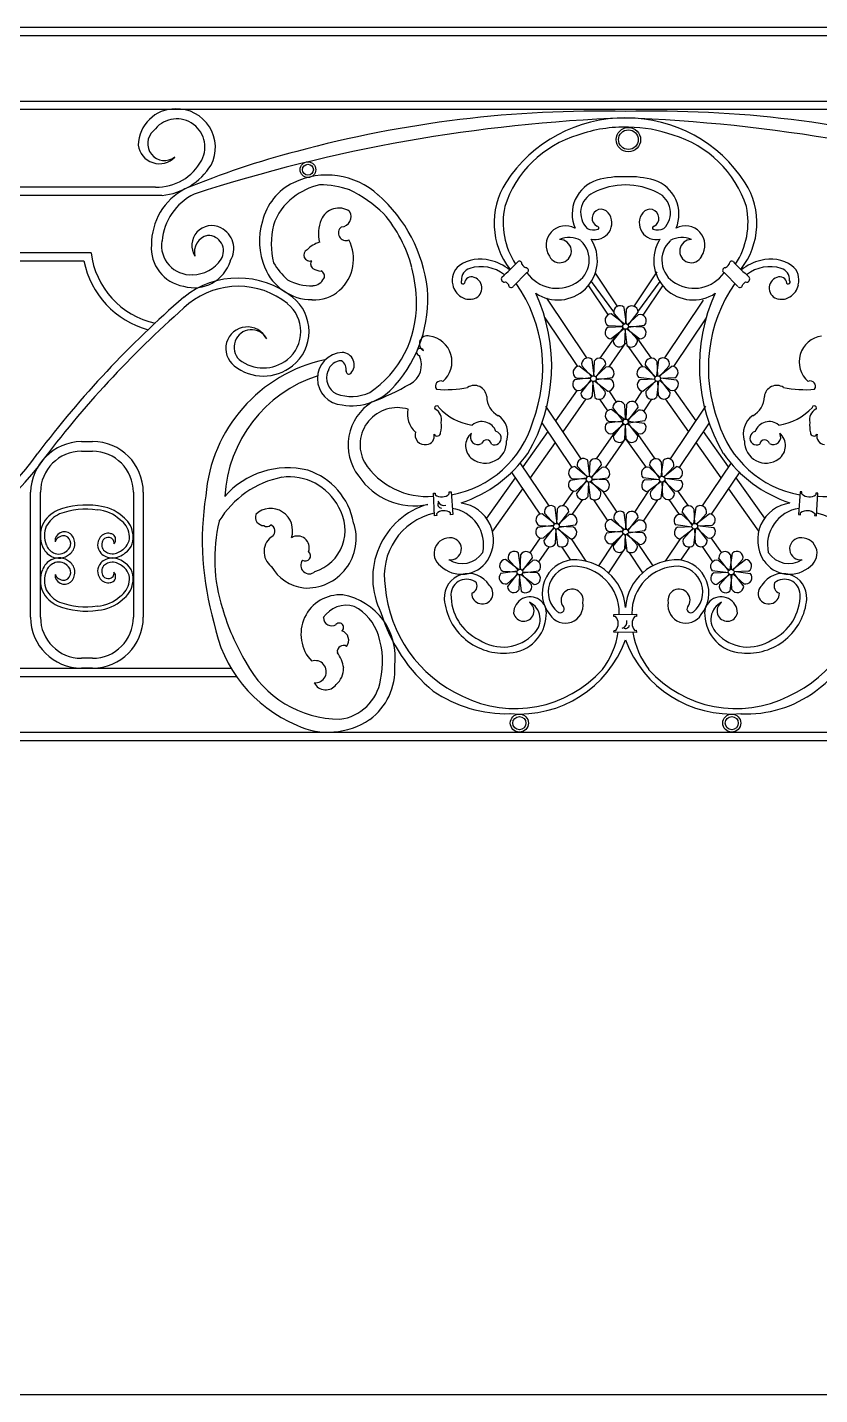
# Model space of a CAD drawing. Extents: x 12262 to 40734, y 30451 to 49613.
# Drawn here: x 16580 to 17305, y 41008 to 42260 of the extents above; entities that cross this region are included whole.
import ezdxf

# ---------------------------------------------------------------- set-up
doc = ezdxf.new("R2010")
doc.units = 0
doc.header["$LTSCALE"] = 0.85
doc.header["$MEASUREMENT"] = 0
doc.layers.get('0').update_dxf_attribs({"linetype": 'CONTINUOUS'})
doc.layers.add('www.cad-blocks.net', color=7, linetype='CONTINUOUS')

# ---------------------------------------------------------------- blocks, each defined once
blk = doc.blocks.new('A$C4E9F2DF3')
for p, q in [((22.5, 757.5), (2305.9, 757.5)), ((22.5, 750), (2305.9, 750)), ((22.5, 690), (2305.9, 690)), ((22.5, 682.5), (2305.9, 682.5)), ((111.9, 603.8), (739.9, 603.8)), ((734, 611.3), (117.4, 611.3)), ((195.2, 551.3), (675.1, 551.3)), ((202.3, 543.8), (668.5, 543.8)), ((1074, 533), (1061.3, 520.2)), ((1136.3, 532.4), (1156.9, 501.7)), ((1192.9, 533.6), (1171.5, 501.7)), ((1254.4, 533), (1267.1, 520.2)), ((1130.4, 520.9), (1148.4, 494.2)), ((1132.7, 524.9), (1153.3, 497)), ((1195.7, 524.9), (1175.1, 497)), ((1197.9, 520.9), (1180, 494.2)), ((1091.9, 509.6), (1128.6, 454.9)), ((1165, 486.3), (1163, 501.2)), ((1235.3, 507.8), (1199.8, 454.9)), ((1090.4, 491.6), (1120.2, 447.2)), ((1163, 486.1), (1151.1, 495.2)), ((1153.5, 495.5), (1162.4, 485.7)), ((1164.9, 499.6), (1164.3, 486.4)), ((1175.9, 494.5), (1166.1, 485.6)), ((1166.5, 485), (1175.7, 496.9)), ((1238, 491.6), (1208.2, 447.2)), ((1155.3, 475.6), (1140.6, 454.7)), ((1148.4, 484.5), (1161.6, 483.9)), ((1148.4, 483.1), (1161.6, 483.7)), ((1163, 481.5), (1151.1, 472.3)), ((1161.9, 482.5), (1152.7, 470.7)), ((1163.4, 481.3), (1165.4, 466.4)), ((1163.5, 468), (1164.1, 481.2)), ((1165.4, 481.5), (1177.3, 472.3)), ((1174.9, 472.1), (1166, 481.9)), ((1166.7, 483), (1181.6, 485)), ((1180, 483.1), (1166.8, 483.7)), ((1173.1, 475.6), (1187.8, 454.7)), ((1164.2, 468.7), (1148.8, 446.9)), ((1166.3, 465.7), (1179.6, 446.9)), ((1135.6, 438.5), (1133.7, 453.4)), ((1135.5, 451.8), (1135, 438.6)), ((1192.8, 438.5), (1194.7, 453.4)), ((1192.9, 451.8), (1193.4, 438.6)), ((1133.6, 438.3), (1121.7, 447.5)), ((1124.2, 447.7), (1133.1, 437.9)), ((1146.5, 446.7), (1136.8, 437.8)), ((1137.1, 437.3), (1146.3, 449.1)), ((1181.9, 446.7), (1191.6, 437.8)), ((1191.2, 437.3), (1182.1, 449.1)), ((1194.8, 438.3), (1206.7, 447.5)), ((1204.2, 447.7), (1195.3, 437.9)), ((1132.3, 436.8), (1117.5, 434.8)), ((1119, 436.7), (1132.2, 436.1)), ((1123.2, 425.3), (1132.9, 434.2)), ((1132.5, 434.8), (1123.4, 422.9)), ((1134.1, 433.5), (1136, 418.6)), ((1134.1, 420.2), (1134.7, 433.4)), ((1136.1, 433.7), (1148, 424.6)), ((1145.5, 424.3), (1136.6, 434.1)), ((1137.4, 435.3), (1152.2, 437.2)), ((1150.6, 435.3), (1137.5, 435.9)), ((1191, 435.3), (1176.2, 437.2)), ((1177.7, 435.3), (1190.9, 435.9)), ((1192.3, 433.7), (1180.4, 424.6)), ((1182.9, 424.3), (1191.8, 434.1)), ((1194.3, 433.5), (1192.4, 418.6)), ((1194.3, 420.2), (1193.7, 433.4)), ((1205.2, 425.3), (1195.5, 434.2)), ((1195.9, 434.8), (1205, 422.9)), ((1196.1, 436.8), (1210.9, 434.8)), ((1209.4, 436.7), (1196.2, 436.1)), ((1119.8, 425.4), (1100, 397.4)), ((1127.9, 417.4), (1106.7, 387.4)), ((1140.5, 417.1), (1147.6, 406.4)), ((1148.9, 424.7), (1155.9, 414.3)), ((1179.5, 424.7), (1172.5, 414.3)), ((1187.9, 417.1), (1180.8, 406.4)), ((1200.4, 417.4), (1221.7, 387.4)), ((1208.6, 425.4), (1228.4, 397.4)), ((1090.9, 410.9), (1123.4, 362.5)), ((1163.1, 398.7), (1151.3, 407.9)), ((1161.7, 397.6), (1152.6, 409.5)), ((1163.3, 412.2), (1163.9, 399)), ((1165.1, 412.2), (1164.5, 399)), ((1176.1, 407.1), (1166.3, 398.2)), ((1166.7, 397.6), (1175.8, 409.5)), ((1237.5, 410.9), (1205, 362.5)), ((1087.7, 395.5), (1115.1, 354.8)), ((1155.1, 387.9), (1137.3, 362.7)), ((1161.9, 397.2), (1147, 395.2)), ((1148.6, 397.1), (1161.8, 396.5)), ((1152.7, 385.7), (1162.5, 394.6)), ((1162.1, 395.2), (1152.9, 383.3)), ((1163.7, 380.6), (1164.3, 393.8)), ((1164.7, 380.6), (1164.1, 393.8)), ((1175.7, 385.7), (1165.9, 394.6)), ((1166.3, 395.2), (1175.5, 383.3)), ((1166.5, 397.2), (1181.4, 395.2)), ((1166.9, 395.6), (1181.8, 397.6)), ((1173.3, 387.9), (1191.1, 362.7)), ((1240.7, 395.5), (1213.3, 354.8)), ((666.2, 378.5), (676.3, 378.5)), ((1093.1, 387.5), (1070.2, 355.2)), ((1099.8, 377.5), (1076.9, 345.2)), ((1164.6, 381.9), (1145.4, 354.7)), ((1163.7, 381.9), (1183, 354.7)), ((1228.6, 377.5), (1251.5, 345.2)), ((1235.3, 387.5), (1258.2, 355.2)), ((666.2, 369.5), (676.3, 369.5)), ((1059.6, 350.7), (1085.7, 311.9)), ((1067.5, 359.1), (1094, 319.6)), ((1129.5, 346.3), (1117.6, 355.5)), ((1120.1, 355.7), (1129, 346)), ((1131.5, 346.5), (1129.6, 361.4)), ((1131.5, 359.8), (1130.9, 346.7)), ((1142.4, 354.7), (1132.7, 345.8)), ((1133.1, 345.3), (1142.2, 357.2)), ((1186, 354.7), (1195.7, 345.8)), ((1195.3, 345.3), (1186.2, 357.2)), ((1196.9, 346.5), (1198.8, 361.4)), ((1196.9, 359.8), (1197.5, 346.7)), ((1198.9, 346.3), (1210.7, 355.5)), ((1208.3, 355.7), (1199.4, 346)), ((1260.9, 359.1), (1234.4, 319.6)), ((1268.8, 350.7), (1242.7, 311.9)), ((1063.2, 345.3), (1037, 308.2)), ((1128.3, 344.8), (1113.4, 342.9)), ((1115, 344.7), (1128.1, 344.2)), ((1119.1, 333.3), (1128.8, 342.3)), ((1128.5, 342.8), (1119.3, 330.9)), ((1130, 341.5), (1131.9, 326.7)), ((1130.1, 328.2), (1130.7, 341.4)), ((1132, 341.7), (1143.9, 332.6)), ((1141.5, 332.4), (1132.5, 342.1)), ((1133.3, 343.3), (1148.1, 345.2)), ((1146.6, 343.3), (1133.4, 343.9)), ((1195.1, 343.3), (1180.3, 345.2)), ((1181.8, 343.3), (1195, 343.9)), ((1196.4, 341.7), (1184.5, 332.6)), ((1186.9, 332.4), (1195.9, 342.1)), ((1198.4, 341.5), (1196.4, 326.7)), ((1198.3, 328.2), (1197.7, 341.4)), ((1209.3, 333.3), (1199.6, 342.3)), ((1199.9, 342.8), (1209.1, 330.9)), ((1200.1, 344.8), (1215, 342.9)), ((1213.4, 344.7), (1200.3, 344.2)), ((1265.2, 345.3), (1291.4, 308.2)), ((619.7, 217.6), (619.7, 332)), ((628.7, 217.6), (628.7, 332)), ((713.8, 332), (713.8, 217.6)), ((722.8, 332), (722.8, 217.6)), ((989.3, 310.6), (988.3, 331.2)), ((988.3, 331.2), (990, 331.1)), ((990, 331.1), (989.9, 329.6)), ((1002.8, 330.6), (1002.7, 332.3)), ((1002.7, 332.3), (1004.5, 332.3)), ((1004.5, 332.3), (1006, 311.8)), ((1069.9, 335.3), (1042.4, 296.3)), ((1116.5, 333.2), (1106.8, 319.6)), ((1124.7, 325.3), (1115, 311.7)), ((1143.1, 333.2), (1156.1, 313.8)), ((1185.3, 333.2), (1172.3, 313.8)), ((1203.7, 325.3), (1213.4, 311.7)), ((1211.9, 333.2), (1221.6, 319.6)), ((1258.5, 335.3), (1286, 296.3)), ((1323.9, 332.3), (1322.4, 311.8)), ((1325.7, 332.3), (1323.9, 332.3)), ((1325.6, 330.6), (1325.7, 332.3)), ((1340.1, 331.2), (1338.4, 331.1)), ((1338.4, 331.1), (1338.5, 329.6)), ((1339.1, 310.6), (1340.1, 331.2)), ((1004.1, 311.5), (1004, 313.2)), ((1101.6, 303.4), (1099.7, 318.3)), ((1101.6, 316.7), (1101, 303.5)), ((1103.2, 302.1), (1112.3, 314)), ((1135, 325.2), (1148, 305.7)), ((1165, 298.2), (1163, 313.1)), ((1193.4, 325.2), (1180.4, 305.7)), ((1225.2, 302.1), (1216.1, 314)), ((1226.8, 303.4), (1228.7, 318.3)), ((1226.8, 316.7), (1227.4, 303.5)), ((1324.3, 311.5), (1324.4, 313.2)), ((991.4, 310.9), (989.3, 310.6)), ((991.1, 312.4), (991.4, 310.9)), ((1006, 311.8), (1004.1, 311.5)), ((1098.4, 301.7), (1083.5, 299.7)), ((1085.1, 301.6), (1098.2, 301)), ((1099.6, 303.2), (1087.8, 312.4)), ((1090.2, 312.6), (1099.1, 302.8)), ((1112.5, 311.6), (1102.8, 302.7)), ((1103.4, 300.1), (1118.2, 302.1)), ((1116.7, 300.2), (1103.5, 300.8)), ((1163, 298), (1151.1, 307.1)), ((1153.5, 307.4), (1162.4, 297.6)), ((1164.9, 311.5), (1164.3, 298.3)), ((1175.9, 306.4), (1166.1, 297.5)), ((1166.5, 296.9), (1175.7, 308.8)), ((1225, 300.1), (1210.1, 302.1)), ((1211.7, 300.2), (1224.9, 300.8)), ((1215.8, 311.6), (1225.6, 302.7)), ((1228.8, 303.2), (1240.6, 312.4)), ((1238.2, 312.6), (1229.3, 302.8)), ((1230, 301.7), (1244.9, 299.7)), ((1243.3, 301.6), (1230.1, 301)), ((1322.4, 311.8), (1324.3, 311.5)), ((1337.3, 312.4), (1337, 310.9)), ((1337, 310.9), (1339.1, 310.6)), ((1086.1, 290.2), (1076.5, 276.7)), ((1089.2, 290.2), (1098.9, 299.1)), ((1098.6, 299.7), (1089.4, 287.8)), ((1100.1, 298.4), (1102, 283.5)), ((1100.2, 285.1), (1100.8, 298.3)), ((1102.1, 298.6), (1114, 289.4)), ((1111.6, 289.2), (1102.6, 299)), ((1114.3, 289.5), (1128, 269)), ((1161.7, 296.4), (1146.8, 294.5)), ((1148.4, 296.4), (1161.6, 295.8)), ((1152.5, 285), (1162.3, 293.9)), ((1161.9, 294.4), (1152.7, 282.6)), ((1163.4, 293.2), (1165.4, 278.3)), ((1163.5, 279.9), (1164.1, 293.1)), ((1165.4, 293.4), (1177.3, 284.2)), ((1174.9, 284), (1166, 293.7)), ((1166.7, 294.9), (1181.6, 296.9)), ((1180, 295), (1166.8, 295.6)), ((1214.1, 289.5), (1200.4, 269)), ((1226.3, 298.6), (1214.4, 289.4)), ((1216.8, 289.2), (1225.8, 299)), ((1228.3, 298.4), (1226.3, 283.5)), ((1228.2, 285.1), (1227.6, 298.3)), ((1239.2, 290.2), (1229.5, 299.1)), ((1229.8, 299.7), (1239, 287.8)), ((1242.3, 290.2), (1251.9, 276.7)), ((1068.3, 261.5), (1066.3, 276.4)), ((1094.2, 282.3), (1084.5, 268.5)), ((1105.8, 281.9), (1113.8, 270)), ((1153.8, 286.3), (1139.3, 264.8)), ((1161.7, 278), (1148.6, 258.4)), ((1164.8, 282.6), (1163.5, 280.6)), ((1163.6, 282.6), (1165.1, 280.3)), ((1167.2, 277.1), (1179.8, 258.4)), ((1174.6, 286.3), (1189.1, 264.8)), ((1222.6, 281.9), (1214.6, 270)), ((1234.2, 282.3), (1243.9, 268.5)), ((1260.1, 261.5), (1262.1, 276.4)), ((1066.3, 261.3), (1054.4, 270.5)), ((1056.8, 270.7), (1065.7, 260.9)), ((1068.2, 274.8), (1067.6, 261.6)), ((1079.2, 269.7), (1069.5, 260.8)), ((1069.8, 260.2), (1079, 272.1)), ((1249.2, 269.7), (1258.9, 260.8)), ((1258.6, 260.2), (1249.4, 272.1)), ((1260.2, 274.8), (1260.8, 261.6)), ((1262.1, 261.3), (1274, 270.5)), ((1271.6, 270.7), (1262.6, 260.9)), ((1065, 259.8), (1050.1, 257.8)), ((1051.7, 259.7), (1064.9, 259.1)), ((1055.8, 248.3), (1065.6, 257.2)), ((1065.2, 257.8), (1056.1, 245.9)), ((1066.8, 256.5), (1068.7, 241.6)), ((1066.8, 243.2), (1067.4, 256.4)), ((1068.8, 256.7), (1080.6, 247.5)), ((1078.2, 247.3), (1069.3, 257.1)), ((1070, 258.2), (1084.9, 260.2)), ((1083.3, 258.3), (1070.1, 258.9)), ((1258.4, 258.2), (1243.5, 260.2)), ((1245.1, 258.3), (1258.3, 258.9)), ((1259.6, 256.7), (1247.8, 247.5)), ((1250.2, 247.3), (1259.1, 257.1)), ((1261.6, 256.5), (1259.7, 241.6)), ((1261.6, 243.2), (1261, 256.4)), ((1272.5, 248.3), (1262.8, 257.2)), ((1263.2, 257.8), (1272.3, 245.9)), ((1263.4, 259.8), (1278.3, 257.8)), ((1276.7, 259.7), (1263.5, 259.1)), ((1153.4, 218.4), (1153.6, 220.1)), ((1155.1, 218.4), (1153.4, 218.4)), ((1153.6, 220.1), (1174.1, 220.4)), ((1174.3, 218.4), (1172.6, 218.5)), ((1174.1, 220.4), (1174.3, 218.4)), ((1153.6, 203.9), (1153.8, 205.6)), ((1174.2, 203.6), (1153.6, 203.9)), ((1153.8, 205.6), (1155.3, 205.4)), ((1172.5, 205.5), (1174, 205.7)), ((1174, 205.7), (1174.2, 203.6)), ((676.3, 180.1), (666.2, 180.1)), ((104.5, 171.2), (803.1, 171.2)), ((107.1, 163.5), (808, 163.5)), ((676.3, 171.1), (666.2, 171.1)), ((23.8, 112.5), (2305.9, 112.5)), ((23.8, 105), (2305.9, 105))]:
    blk.add_line(p, q)
for centre, radius in [((1166.8, 654.7), 11.2), ((1166.8, 654.7), 9), ((873.5, 627.2), 7.21), ((873.5, 627.2), 4.96), ((1164.2, 483.8), 2.63), ((1164.2, 483.8), 2.63), ((1134.8, 436), 2.63), ((1193.6, 436), 2.63), ((1164, 396.4), 2.63), ((1164.4, 396.4), 2.63), ((1130.8, 344), 2.63), ((1197.6, 344), 2.63), ((1100.9, 300.9), 2.63), ((1227.5, 300.9), 2.63), ((1164.2, 295.7), 2.63), ((1164.2, 295.7), 2.63), ((1067.5, 259), 2.63), ((1260.9, 259), 2.63), ((1067, 120.8), 8.28), ((1067, 120.8), 6.03), ((1261.4, 120.8), 8.28), ((1261.4, 120.8), 6.03)]:
    blk.add_circle(centre, radius)
for centre, radius, start, end in [((752.3, 648.6), 34.3, 90, 178.1625), ((753.5, 647.6), 35.3, 332.649, 91.87), ((1140.4, -379.5), 1060.3, 88.7128, 105.1418), ((1188, -379.5), 1060.3, 74.8582, 91.2872), ((753.4, 647.9), 25.8, 332.6535, 144.9093), ((1216.5, -775.2), 1450.7, 92.1137, 107.9539), ((1163, 545.7), 128.8, 89.1415, 147.3171), ((1162.3, 542.5), 123.6, 87.8964, 109.755), ((1112.9, -771.2), 1446.6, 72.0354, 88.0116), ((1165.3, 545.7), 128.8, 32.6953, 90.1672), ((1166.8, 545.3), 120.7, 70.1246, 90.0088), ((742.2, 651), 15.4, 130.2455, 307.93), ((1149, 562.7), 100.2, 106.4984, 162.1191), ((1179.4, 562.7), 100.2, 17.8809, 73.5016), ((737.5, 652.3), 19.6, 187.6402, 316.4056), ((1069.6, -142.2), 812.8, 104.6948, 112.3287), ((735.5, 657.3), 46, 268.1015, 332.5078), ((734.6, 662.7), 59.2, 275.1952, 328.0363), ((883.5, 567.6), 53.1, 116.0678, 166.4207), ((897.2, 554.4), 60.3, 102.5794, 128.0878), ((890.8, 552.8), 69.5, 47.484, 116.164), ((885.6, 537.8), 75.5, 69.7509, 91.148), ((1112.5, 578.4), 68.6, 147.541, 218.1771), ((1147.9, 586.5), 32.6, 107.7448, 203.2289), ((1164.8, 547), 66.3, 90.493, 116.9984), ((1160.8, 538.5), 82.3, 87.6621, 106.1575), ((1167.6, 538.5), 82.3, 73.8425, 92.3379), ((1163.6, 547), 66.3, 63.0016, 89.507), ((1180.5, 586.5), 32.6, 336.7711, 72.2552), ((1215.8, 578.4), 68.6, 321.8229, 32.459), ((788.1, 558.6), 57.9, 118.1505, 180.0882), ((792.2, 557.6), 52.4, 115.7732, 175.2962), ((889.5, 562), 49.6, 126.4429, 163.089), ((857.9, 498.6), 122.5, 46.2124, 63.9603), ((848, 502.3), 135.8, 6.7665, 48.5771), ((1143.5, 587.8), 20.4, 115.7904, 224.8415), ((1184.9, 587.8), 20.4, 315.1585, 64.2096), ((901.8, 574.6), 17.5, 55.6085, 157.069), ((903.8, 584.2), 9.26, 272.4508, 31.5277), ((1121.2, 579), 69.1, 167.9617, 213.4648), ((1141.9, 582.7), 8.27, 38.8591, 241.2657), ((1186.5, 582.7), 8.27, 298.7343, 141.1409), ((1207.2, 579), 69.1, 326.5352, 12.0383), ((785.4, 557.8), 18.2, 62.4714, 212.6503), ((892, 561.8), 62.9, 163.1428, 202.6802), ((908.4, 559.2), 68.5, 165.4462, 194.5538), ((916.7, 568.4), 33.6, 157.2273, 193.2365), ((849.7, 506.9), 122.8, 14.4793, 40.7403), ((1109.3, 558), 17.8, 61.0957, 214.3071), ((1136.4, 578.5), 15.2, 255.5984, 38.1101), ((1192, 578.5), 15.2, 141.8899, 284.4016), ((1219.1, 558), 17.8, 325.6929, 118.9043), ((785.5, 551.7), 15.9, 104.0366, 193.4867), ((781.9, 552.8), 14.3, 328.3069, 90.7785), ((784.5, 555), 21.1, 328.4228, 63.6557), ((908.3, 569.3), 6.92, 126.1805, 292.5648), ((1102.2, 544.2), 36.2, 236.1453, 32.6167), ((1104, 552.7), 10.6, 206.2729, 90.5221), ((1112.6, 545), 20.3, 58.4939, 115.4841), ((1134.9, 584.6), 12.6, 242.419, 288.789), ((1138.2, 573.9), 1.52, 302.5004, 97.488), ((1190.2, 573.9), 1.52, 82.512, 237.4996), ((1193.5, 584.6), 12.6, 251.211, 297.581), ((1226.2, 544.2), 36.2, 147.3833, 303.8547), ((1215.8, 545), 20.3, 64.5159, 121.5061), ((1224.4, 552.7), 10.6, 89.4779, 333.7271), ((749.6, 560.2), 75.1, 186.8618, 257.7352), ((765.7, 555.7), 35.6, 175.528, 260.1636), ((766, 557.6), 26.5, 170.498, 273.8957), ((875.2, 549.1), 5.45, 116.9273, 289.6757), ((892.2, 534.3), 27.7, 107.25, 134.6467), ((876.7, 545.5), 38.5, 312.0302, 26.9838), ((1106.9, 544.5), 24.1, 298.6229, 47.2106), ((1221.5, 544.5), 24.1, 132.7894, 241.3771), ((749.2, 560), 82.3, 191.4023, 254.4819), ((769.4, 553.7), 34.5, 253.5396, 343.5262), ((767.8, 562.4), 31.3, 270, 326.8206), ((912.8, 587.1), 83.9, 212.5322, 226.1889), ((881.1, 540.8), 5.12, 141.9737, 232.9098), ((1022.3, 526.2), 16.8, 128.4312, 195.2422), ((1031.4, 510.8), 34.6, 75.0382, 124.3277), ((1032.1, 504.6), 33.9, 51.2042, 107.9216), ((1030.8, 502.5), 42.8, 50.3975, 77.119), ((836.4, 765.7), 319.6, 312.1986, 315.8758), ((1066.9, 541.1), 2.42, 350.0627, 116.2311), ((1078.3, 547.3), 11.2, 216.6656, 242.6398), ((1250.1, 547.3), 11.2, 297.3602, 323.3344), ((1261.5, 541.1), 2.42, 63.7689, 189.9373), ((1492, 765.7), 319.6, 224.1242, 227.8014), ((1297.6, 502.5), 42.8, 102.881, 129.6025), ((1296.3, 504.6), 33.9, 72.0784, 128.7958), ((1297, 510.8), 34.6, 55.6723, 104.9618), ((1306.1, 526.2), 16.8, 344.7578, 51.5688), ((809.7, 448.4), 79.6, 51.2649, 128.8435), ((877.2, 554.7), 46.4, 201.6791, 270.0902), ((875.8, 564.1), 43.1, 240.6471, 272.8352), ((877.6, 532.7), 11.6, 271.3832, 334.4878), ((886, 549.8), 15.3, 238.5205, 268.1003), ((883.7, 529.9), 4.97, 334.1074, 68.5642), ((849.2, 505.5), 123.6, 359.9546, 15.0112), ((1015.4, 524.5), 1.84, 132.9906, 317.0447), ((1024.6, 526.8), 10.5, 106.0149, 185.2463), ((1023, 522.9), 6.32, 64.6409, 176.9312), ((1022.4, 518.9), 10.3, 281.2388, 70.7279), ((1053.4, 527.2), 2.92, 142.6272, 290.7549), ((1073, 535.1), 2.33, 294.8766, 87.0643), ((1101.4, 552.3), 33.6, 215.2498, 300.4178), ((1227, 552.3), 33.6, 239.5822, 324.7502), ((1255.4, 535.1), 2.33, 92.9357, 245.1234), ((1275, 527.2), 2.92, 249.2451, 37.3728), ((1306, 518.9), 10.3, 109.2721, 258.7612), ((1305.4, 522.9), 6.32, 3.0688, 115.3591), ((1303.8, 526.8), 10.5, 354.7537, 73.9851), ((1313, 524.5), 1.84, 222.9553, 47.0094), ((809.7, 448.4), 72.1, 51.2649, 128.7351), ((880.1, 540.9), 32.8, 264.9358, 312.8878), ((864.8, 508.6), 118.4, 318.3721, 4.6719), ((1022.7, 525.5), 17.1, 192.55, 238.3099), ((1033.5, 499.2), 32.8, 44.3522, 50.2636), ((1059.5, 522), 2.55, 176.1685, 313.8246), ((952.1, 445.6), 136.3, 338.9215, 34.6676), ((938, 447.8), 158.6, 329.5474, 24.7524), ((1390.4, 447.8), 158.6, 155.2476, 210.4526), ((1376.3, 445.6), 136.3, 145.3324, 201.0785), ((1268.9, 522), 2.55, 226.1754, 3.8315), ((1294.9, 499.2), 32.8, 129.7364, 135.6478), ((1305.7, 525.5), 17.1, 301.6901, 347.45), ((1381.2, -205.1), 947.7, 130.9738, 142.8087), ((1381.2, -205.1), 940.2, 130.9825, 142.7957), ((834.3, 479.1), 32.7, 308.7351, 51.2649), ((834.3, 479.1), 40.2, 308.7351, 51.2649), ((876.6, 503.3), 96.2, 303.736, 1.3016), ((1021.5, 522.4), 13.8, 235.9386, 281.8162), ((1159.1, 497), 5.76, 46.5349, 195.3618), ((1169.9, 496.8), 5.76, 1.5349, 150.3618), ((1306.9, 522.4), 13.8, 258.1838, 304.0614), ((1151.2, 489.5), 5.76, 91.5349, 240.3618), ((1177.4, 488.9), 5.76, 316.5349, 105.3618), ((818.1, 463.5), 19.8, 26.9713, 232.4891), ((821.8, 464.8), 15.9, 28.6903, 225.7457), ((1151.2, 478.1), 5.76, 119.6382, 268.4651), ((1177.2, 478.1), 5.76, 271.5349, 60.3618), ((976.2, 460.3), 3.3, 25.187, 262.7252), ((982.7, 468), 7.19, 73.2682, 241.2048), ((981.6, 451.4), 23.7, 310.7859, 82.3481), ((1158.5, 470.8), 5.76, 181.5349, 330.3618), ((1169.3, 470.6), 5.76, 226.5349, 15.3618), ((1346.8, 451.4), 23.7, 97.6519, 229.2141), ((918.4, 317.6), 138.9, 102.2025, 175.3494), ((832.6, 481.3), 35.5, 231.8292, 308.5767), ((906.3, 436), 24.1, 93.7226, 266.306), ((904.4, 439.4), 13, 90.5317, 164.4486), ((899, 444.3), 9.64, 349.346, 56.4956), ((904.6, 448.7), 11.3, 315.7193, 88.9176), ((957.5, 448.7), 20, 297.6454, 24.3202), ((1129.7, 449.2), 5.76, 46.5349, 195.3618), ((1140.5, 449), 5.76, 1.5349, 150.3618), ((1187.9, 449), 5.76, 29.6382, 178.4651), ((1198.7, 449.2), 5.76, 344.6382, 133.4651), ((920.4, 321.4), 123.2, 107.9451, 176.8608), ((832.7, 481.1), 42.7, 231.2649, 308.7351), ((907, 436.6), 16.4, 157.4002, 243.1697), ((910.9, 442.6), 2.49, 169.5344, 314.6999), ((1121.9, 441.7), 5.76, 91.5349, 240.3618), ((1148, 441.1), 5.76, 316.5349, 105.3618), ((1180.4, 441.1), 5.76, 74.6382, 223.4651), ((1206.5, 441.7), 5.76, 299.6382, 88.4651), ((913.8, 462), 50.8, 259.7569, 320.9495), ((849, 635), 235.5, 290.6874, 300.0063), ((995, 429.1), 4.8, 65.3501, 214.9991), ((1000, 517.9), 92, 264.4731, 282.3559), ((1025.8, 418.4), 11.4, 6.4442, 122.4078), ((1121.6, 430.9), 5.76, 136.5349, 285.3618), ((1147.8, 430.3), 5.76, 271.5349, 60.3618), ((1180.6, 430.3), 5.76, 119.6382, 268.4651), ((1206.8, 430.9), 5.76, 254.6382, 43.4651), ((1302.6, 418.4), 11.4, 57.5922, 173.5558), ((1328.4, 517.9), 92, 257.6441, 275.5269), ((1333.3, 429.1), 4.8, 325.0009, 114.6499), ((913.2, 461.2), 41.5, 250.8647, 293.9375), ((956.8, 375.2), 46.5, 121.9589, 217.6107), ((1057, 419.7), 19.9, 180, 242.3645), ((1129.1, 423), 5.76, 181.5349, 330.3618), ((1140, 422.8), 5.76, 226.5349, 15.3618), ((1158.3, 409.4), 5.76, 29.6382, 178.4651), ((1170.1, 409.4), 5.76, 1.5349, 150.3618), ((1188.4, 422.8), 5.76, 164.6382, 313.4651), ((1199.3, 423), 5.76, 209.6382, 358.4651), ((1271.4, 419.7), 19.9, 297.6355, 0), ((955.2, 375.5), 34, 72.9605, 207.9898), ((986.6, 403.5), 22, 168.1224, 228.0651), ((991.4, 409.2), 1.94, 15.9546, 217.1477), ((985.5, 398.6), 10.4, 344.4612, 65.0484), ((1030.6, 443.4), 50.3, 222.018, 262.3627), ((1036.2, 385.5), 20.3, 341.7393, 55.1516), ((1151.4, 402.1), 5.76, 91.5349, 240.3618), ((1177.6, 401.5), 5.76, 316.5349, 105.3618), ((1292.2, 385.5), 20.3, 124.8484, 198.2607), ((1297.8, 443.4), 50.3, 277.6373, 317.982), ((1342.9, 398.6), 10.4, 114.9516, 195.5388), ((1337, 409.2), 1.94, 322.8523, 164.0454), ((972.2, 392.6), 23.5, 345.1242, 7.9556), ((988.2, 423.2), 94.9, 280.059, 343.6996), ((1032.7, 383), 13.7, 19.512, 129.8056), ((1151.2, 391.3), 5.76, 136.5349, 285.3618), ((1177.2, 391.3), 5.76, 254.6382, 43.4651), ((1340.2, 423.2), 94.9, 196.3004, 259.941), ((1295.7, 383), 13.7, 50.1944, 160.488), ((1356.2, 392.6), 23.5, 172.0444, 194.8758), ((667.5, 330.7), 47.9, 91.6495, 178.3505), ((676.3, 332), 46.5, 0, 90), ((980.6, 384.6), 9.04, 163.3812, 279.9207), ((981.6, 383.3), 7.58, 274.191, 13.7211), ((991.8, 386.6), 3.14, 208.3055, 0), ((1032.7, 374.6), 14.9, 130.1719, 233.9957), ((1029, 382.5), 6.86, 150.0341, 300.0007), ((1035.6, 378.5), 19.8, 233.7143, 1.8378), ((1036.9, 375.4), 4.58, 9.7417, 164.8091), ((1044.2, 381.6), 6.17, 243.0857, 76.2452), ((1158.7, 383.4), 5.76, 181.5349, 330.3618), ((1169.7, 383.4), 5.76, 209.6382, 358.4651), ((1292.8, 378.5), 19.8, 178.1622, 306.2857), ((1284.2, 381.6), 6.17, 103.7548, 296.9143), ((1291.5, 375.4), 4.58, 15.1909, 170.2583), ((1299.4, 382.5), 6.86, 239.9993, 29.9659), ((1295.7, 374.6), 14.9, 306.0043, 49.8281), ((1336.6, 386.6), 3.14, 180, 331.6945), ((1346.8, 383.3), 7.58, 166.2789, 265.809), ((445, 493.5), 220.6, 287.3593, 325.2377), ((445, 493.5), 228.1, 287.4441, 325.21), ((666.2, 332), 37.5, 90, 180), ((676.3, 332), 37.5, 0, 90), ((974.5, 438.8), 123, 288.6719, 324.5463), ((1125.6, 357.2), 5.76, 46.5349, 195.3618), ((1202.8, 357.2), 5.76, 344.6382, 133.4651), ((1353.9, 438.8), 123, 215.4537, 251.3281), ((855, 277.9), 76.5, 76.1369, 138.9218), ((853.7, 292.6), 62.7, 10.6529, 71.7926), ((982.2, 395.7), 67.5, 212.335, 275.2904), ((1117.8, 349.7), 5.76, 91.5349, 240.3618), ((1136.5, 357), 5.76, 1.5349, 150.3618), ((1144, 349.2), 5.76, 316.5349, 105.3618), ((1184.4, 349.2), 5.76, 74.6382, 223.4651), ((1191.9, 357), 5.76, 29.6382, 178.4651), ((1210.6, 349.7), 5.76, 299.6382, 88.4651), ((1346.2, 395.7), 67.5, 264.7096, 327.665), ((867, 259.6), 87.9, 101.3822, 148.4731), ((856.3, 295), 51.1, 27.0096, 97.4201), ((970.7, 380.4), 60.8, 213.5634, 281.8376), ((1117.6, 338.9), 5.76, 136.5349, 285.3618), ((1143.7, 338.3), 5.76, 271.5349, 60.3618), ((1184.7, 338.3), 5.76, 119.6382, 268.4651), ((1210.8, 338.9), 5.76, 254.6382, 43.4651), ((1043.9, 287.8), 267.1, 171.1557, 196.2805), ((995.8, 337.7), 10, 234.0752, 314.7344), ((1125.1, 331.1), 5.76, 181.5349, 330.3618), ((1135.9, 330.8), 5.76, 226.5349, 15.3618), ((1192.5, 330.8), 5.76, 164.6382, 313.4651), ((1203.3, 331.1), 5.76, 209.6382, 358.4651), ((1332.6, 337.7), 10, 225.2656, 305.9248), ((656.6, 289), 29.2, 114.4646, 153.2814), ((670.2, 249.4), 71, 80.9394, 111.1698), ((670.1, 249.4), 67.2, 80.8111, 110.9506), ((678.7, 282.5), 33.4, 46.9285, 86.293), ((678.7, 282.5), 37.1, 47.4873, 85.9489), ((839.4, 297.1), 20.1, 340.9114, 132.8979), ((867.8, 297.4), 39.8, 287.6774, 31.4978), ((1002.9, 253.7), 70.1, 106.325, 206.829), ((1002.1, 255.7), 58.7, 102.7477, 189.8398), ((998, 305.2), 10, 53.1629, 133.8221), ((998.1, 325.7), 5.84, 196.6582, 286.1504), ((995.9, 320.9), 3.43, 147.2576, 267.3418), ((1000.7, 284), 33.6, 347.9759, 81.5684), ((1009.1, 288.3), 34.2, 327.0141, 81.9555), ((1095.7, 314.1), 5.76, 46.5349, 195.3618), ((1106.6, 313.9), 5.76, 1.5349, 150.3618), ((1159.1, 308.9), 5.76, 46.5349, 195.3618), ((1169.9, 308.7), 5.76, 1.5349, 150.3618), ((1221.8, 313.9), 5.76, 29.6382, 178.4651), ((1232.7, 314.1), 5.76, 344.6382, 133.4651), ((1319.3, 288.3), 34.2, 98.0445, 212.9859), ((1327.7, 284), 33.6, 98.4316, 192.0241), ((1330.4, 305.2), 10, 46.1779, 126.8371), ((1326.3, 255.7), 58.7, 350.1602, 77.2523), ((655.1, 292.4), 26.5, 158.3867, 201.8519), ((656.1, 292.6), 23.7, 159.5376, 201.6258), ((657.6, 287.5), 27.2, 115.0308, 150.5864), ((690.6, 290.6), 19.6, 8.9879, 56.3025), ((692.2, 292.1), 21.1, 8.1839, 56.8295), ((939.4, 271.3), 151.2, 166.9438, 197.5264), ((833.2, 309.4), 7.86, 162.1899, 270), ((836, 305.4), 4.81, 234.2998, 316.4366), ((837.2, 296.4), 6.13, 312.4864, 68.1748), ((872.3, 289.8), 45.4, 266.5598, 18.4862), ((1087.9, 306.6), 5.76, 91.5349, 240.3618), ((1114.1, 306), 5.76, 316.5349, 105.3618), ((1151.2, 301.4), 5.76, 91.5349, 240.3618), ((1177.4, 300.8), 5.76, 316.5349, 105.3618), ((1214.3, 306), 5.76, 74.6382, 223.4651), ((1240.5, 306.6), 5.76, 299.6382, 88.4651), ((650.7, 287.2), 8.65, 51.3598, 182.7561), ((650.1, 283.4), 8.74, 89.3246, 157.1437), ((650.3, 285.4), 6.68, 76.1785, 91.0871), ((648.7, 284.9), 7.72, 303.35, 65.5318), ((648.4, 285), 11.8, 306.063, 49.1419), ((692.2, 283.9), 11.2, 141.781, 221.5992), ((690.6, 285.6), 8.91, 77.246, 143.8134), ((692.5, 284), 7.74, 144.2901, 219.6893), ((690.6, 285.2), 5.5, 77.5714, 142.7928), ((691.2, 285.7), 4.91, 350.5375, 83.1244), ((691.2, 285.7), 8.66, 62.603, 80.9091), ((691.9, 288.8), 5.64, 316.5451, 54.9941), ((695.9, 291.2), 14.3, 304.9243, 9.7697), ((696.6, 290.6), 17.1, 304.3109, 15.3276), ((850.1, 277.6), 16.8, 121.1576, 232.9675), ((864, 281.3), 10.7, 340.1658, 121.2896), ((1003.2, 276.1), 14.3, 81.0692, 233.8081), ((1003.9, 280.3), 10.1, 261.4514, 81.1919), ((1087.7, 295.8), 5.76, 136.5349, 285.3618), ((1106, 287.7), 5.76, 226.5349, 15.3618), ((1113.8, 295.2), 5.76, 271.5349, 60.3618), ((1151, 290.5), 5.76, 136.5349, 285.3618), ((1177.2, 290), 5.76, 271.5349, 60.3618), ((1214.6, 295.2), 5.76, 119.6382, 268.4651), ((1222.4, 287.7), 5.76, 164.6382, 313.4651), ((1240.7, 295.8), 5.76, 254.6382, 43.4651), ((1324.5, 280.3), 10.1, 98.8081, 278.5486), ((1325.2, 276.1), 14.3, 306.1919, 98.9308), ((645.8, 288), 16.2, 199.8774, 244.9046), ((645.8, 288), 12.4, 199.7081, 245.6319), ((645.6, 286.1), 14.4, 242.2486, 312.3529), ((645.6, 286.2), 10.7, 242.214, 313.6841), ((694.9, 287.3), 15.5, 224.1975, 268.2164), ((694.9, 287.3), 11.7, 224.4144, 267.2191), ((692.7, 293.6), 18.1, 275.2547, 308.9856), ((692.7, 293.6), 21.9, 274.5799, 308.4781), ((871.1, 273.9), 4.84, 323.956, 51.3109), ((1014.6, 289.5), 22.7, 237.4996, 326.5076), ((1062.4, 272.2), 5.76, 46.5349, 195.3618), ((1073.2, 272), 5.76, 1.5349, 150.3618), ((1095.2, 287.9), 5.76, 181.5349, 330.3618), ((1158.5, 282.7), 5.76, 181.5349, 330.3618), ((1169.3, 282.5), 5.76, 226.5349, 15.3618), ((1233.2, 287.9), 5.76, 209.6382, 358.4651), ((1255.2, 272), 5.76, 29.6382, 178.4651), ((1266, 272.2), 5.76, 344.6382, 133.4651), ((1313.8, 289.5), 22.7, 213.4924, 302.5004), ((645.8, 255.7), 16.2, 115.0954, 160.1226), ((645.8, 255.7), 12.4, 114.3681, 160.2919), ((645.6, 257.6), 14.4, 47.6471, 117.7514), ((645.6, 257.5), 10.7, 46.3159, 117.786), ((648.7, 258.8), 7.72, 294.4682, 56.65), ((648.4, 258.7), 11.8, 310.8581, 53.937), ((692.2, 259.8), 11.2, 138.4008, 218.219), ((694.9, 256.4), 15.5, 91.7836, 135.8025), ((692.5, 259.7), 7.74, 140.3107, 215.7099), ((694.9, 256.4), 11.7, 92.7809, 135.5856), ((692.7, 250.1), 18.1, 51.0144, 84.7453), ((692.7, 250.1), 21.9, 51.5219, 85.4201), ((695.9, 252.5), 14.3, 350.2303, 55.0757), ((696.6, 253.1), 17.1, 344.6724, 55.6891), ((874.7, 284.3), 40.1, 209.9868, 262.5526), ((874.7, 265.2), 7.8, 143.3021, 312.5092), ((871.1, 273.9), 4.84, 236.6012, 323.956), ((1014.1, 285.4), 28.4, 227.0797, 326.3888), ((1054.6, 264.7), 5.76, 91.5349, 240.3618), ((1080.7, 264.1), 5.76, 316.5349, 105.3618), ((1118.6, 239.7), 30.7, 97.1228, 219.5127), ((1116.9, 240.8), 23.5, 92.6583, 230.6785), ((1117.3, 223.2), 47, 4.1051, 93.0026), ((1115.9, 221.8), 42.5, 358.9276, 90.016), ((1211.1, 223.2), 47, 86.9974, 175.8949), ((1212.5, 221.8), 42.5, 89.984, 181.0724), ((1211.4, 240.8), 23.5, 309.3215, 87.3417), ((1209.8, 239.7), 30.7, 320.4873, 82.8772), ((1247.7, 264.1), 5.76, 74.6382, 223.4651), ((1273.8, 264.7), 5.76, 299.6382, 88.4651), ((1314.3, 285.4), 28.4, 213.6112, 312.9203), ((655.1, 251.3), 26.5, 158.1481, 201.6133), ((656.1, 251.1), 23.7, 158.3742, 200.4624), ((650.7, 256.5), 8.65, 177.2439, 308.6402), ((650.1, 260.3), 8.74, 202.8563, 270.6754), ((650.3, 258.3), 6.68, 268.9129, 283.8215), ((690.6, 258.1), 8.91, 216.1866, 282.754), ((690.6, 258.5), 5.5, 217.2072, 282.4286), ((691.2, 258), 4.91, 276.8756, 9.4625), ((691.2, 258), 8.66, 279.0909, 297.397), ((691.9, 254.9), 5.64, 305.0059, 43.4549), ((1020.4, 235.6), 22.1, 31.117, 183.4442), ((1018.7, 238.1), 14.3, 50.4118, 177.4872), ((1054.3, 253.9), 5.76, 136.5349, 285.3618), ((1080.5, 253.3), 5.76, 271.5349, 60.3618), ((1247.9, 253.3), 5.76, 119.6382, 268.4651), ((1274.1, 253.9), 5.76, 254.6382, 43.4651), ((1308, 235.6), 22.1, 356.5558, 148.883), ((1309.7, 238.1), 14.3, 2.5128, 129.5882), ((656.6, 254.7), 29.2, 206.7186, 245.5354), ((657.6, 256.2), 27.2, 209.4136, 244.9692), ((690.6, 253.1), 19.6, 303.6975, 351.0121), ((692.2, 251.6), 21.1, 303.1705, 351.8161), ((903.1, 202.2), 36, 86.4527, 223.3734), ((895.3, 180.8), 58.2, 352.2238, 80.1214), ((1065.8, 256.4), 122.1, 185.0345, 245.3267), ((1049.9, 238), 45.5, 179.1533, 244.3012), ((1021.5, 246.3), 6.82, 286.4849, 24.229), ((1033.1, 239.5), 9.69, 178.9455, 50.4926), ((1061.8, 246), 5.76, 181.5349, 330.3618), ((1072.7, 245.8), 5.76, 226.5349, 15.3618), ((1115.3, 233.3), 10.1, 347.7669, 217.276), ((1213.1, 233.3), 10.1, 322.724, 192.2331), ((1255.7, 245.8), 5.76, 164.6382, 313.4651), ((1266.6, 246), 5.76, 209.6382, 358.4651), ((1295.3, 239.5), 9.69, 129.5074, 1.0545), ((1278.5, 238), 45.5, 295.6988, 0.8467), ((1306.9, 246.3), 6.82, 155.771, 253.5151), ((1262.5, 256.4), 122.1, 294.6733, 354.9655), ((670.2, 294.3), 71, 248.8302, 279.0606), ((670.1, 294.3), 67.2, 249.0494, 279.1889), ((678.7, 261.2), 33.4, 273.707, 313.0715), ((678.7, 261.2), 37.1, 274.0511, 312.5127), ((1007.4, 288.7), 221.3, 196.4938, 210.4292), ((908.7, 203.1), 25.5, 73.7123, 145.9479), ((896.2, 188.4), 43.7, 16.9694, 63.3261), ((1052.4, 239.1), 54.3, 185.0996, 275.7943), ((1076.8, 221.4), 15, 352.6279, 179.5598), ((1071, 223.4), 9.43, 191.973, 56.3856), ((1068.7, 215.7), 17.4, 313.8756, 64.0971), ((1109, 228.6), 16.4, 210.8219, 9.0523), ((1104.5, 225.2), 3.53, 226.6726, 35.6645), ((1219.4, 228.6), 16.4, 170.9477, 329.1781), ((1223.9, 225.2), 3.53, 144.3355, 313.3274), ((1251.6, 221.4), 15, 0.4402, 187.3721), ((1259.7, 215.7), 17.4, 115.9029, 226.1244), ((1257.4, 223.4), 9.43, 123.6144, 348.027), ((1276, 239.1), 54.3, 264.2057, 354.9004), ((666.2, 217.6), 46.5, 180, 270), ((666.2, 217.6), 37.5, 180, 270), ((676.3, 217.6), 37.5, 270, 0), ((676.3, 217.6), 46.5, 270, 0), ((911.9, 235.7), 126.5, 190.3523, 247.3976), ((895.3, 217.6), 7.7, 181.7958, 300.5177), ((1083.3, 265.3), 149.4, 196.8213, 230.4828), ((1056.1, 220.5), 35.5, 272.8792, 358.3399), ((1147.5, 211.8), 10, 320.3776, 41.0368), ((1081.8, 216.1), 76.7, 3.0829, 3.6875), ((1159.7, 213.4), 5.84, 282.9606, 12.4528), ((1246.6, 216.1), 76.7, 176.3125, 176.7156), ((1180.2, 211.9), 10, 139.4653, 220.1245), ((1272.3, 220.5), 35.5, 181.6601, 267.1208), ((1256.9, 259.8), 136.5, 306.5208, 343.9669), ((902.2, 208.4), 3.96, 307.5861, 140.0233), ((901.7, 196.6), 9.14, 322.4218, 70.9959), ((862.8, 177.1), 79, 347.7133, 17.7667), ((1051.9, 229.3), 38.9, 236.0782, 317.803), ((1081.8, 216.1), 76.7, 322.9582, 350.823), ((1164.3, 210.9), 3.43, 233.56, 353.6442), ((1246.6, 216.1), 76.7, 189.31, 217.0418), ((1276.5, 229.3), 38.9, 222.197, 303.9218), ((906, 186.2), 5.65, 58.6637, 188.6842), ((1067, 232.6), 103.5, 265.2604, 339.8056), ((1261.4, 232.6), 103.5, 200.1944, 274.7396), ((903.3, 222.4), 98.1, 207.8761, 269.6675), ((880.1, 167.8), 10.2, 264.8703, 108.2714), ((872.1, 165.6), 34.6, 9.2238, 35.14), ((886.1, 171.2), 20.1, 311.4932, 0), ((896.7, 169.5), 56.4, 306.2158, 3.4862), ((1063, 241.5), 107.4, 243.3958, 318.1871), ((1265.4, 241.5), 107.4, 221.8129, 296.6042), ((889.8, 163.2), 12, 207.7026, 323.6138), ((897.1, 167.4), 43.5, 277.4249, 350.4897), ((1055, 247.3), 117.9, 235.5319, 271.6884), ((1275.1, 235), 105.8, 267.1666, 306.5338), ((892, 181.2), 68.7, 245.263, 303.5721)]:
    blk.add_arc(centre, radius, start, end)
blk = doc.blocks.new('FORMAT')
at = {"layer": 'www.cad-blocks.net', "color": 155, "true_color": 0x546d8e}
blk.add_line((14872.5, 41008.5), (35345.5, 41008.5), dxfattribs=at)

msp = doc.modelspace()

# ---------------------------------------------------------------- block references
for name, p in [('FORMAT', (0, 0)), ('A$C4E9F2DF3', (15963, 41502.2))]:
    msp.add_blockref(name, p)

doc.saveas('drawing.dxf')
